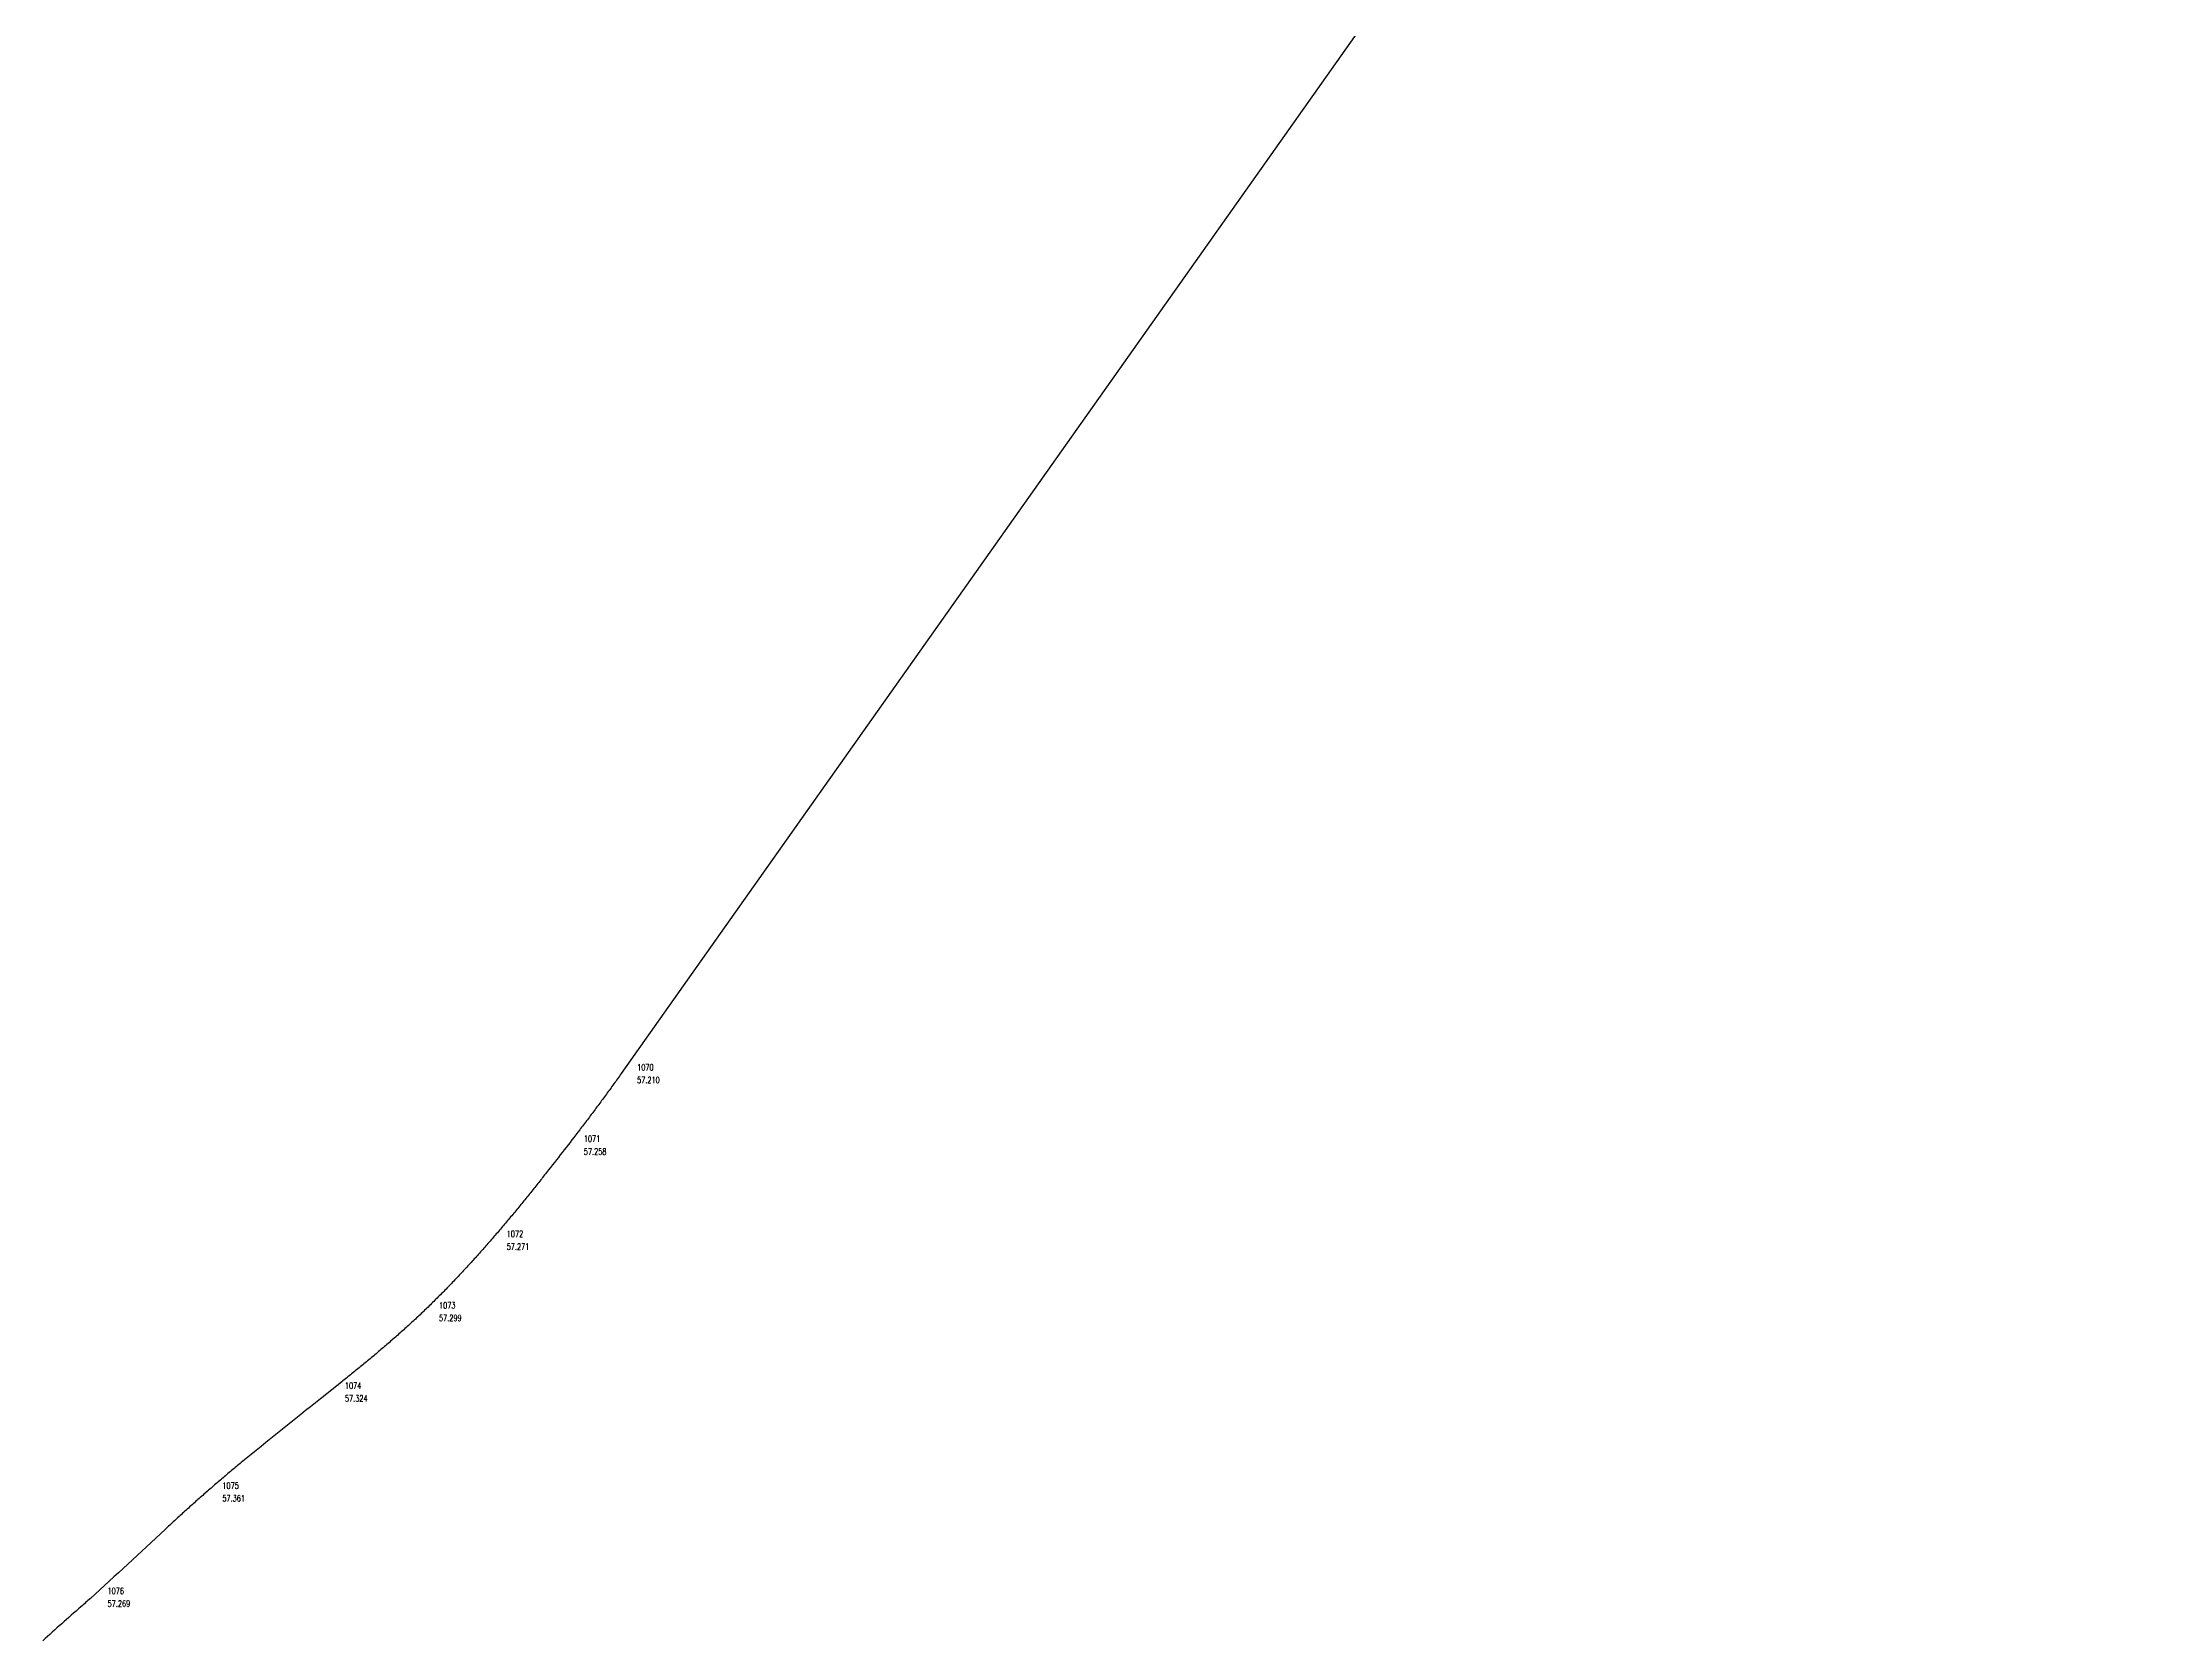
# Model space of a CAD drawing. Header units: millimetres. Extents: x 1351068 to 1351192, y 6240236 to 6240474.
# Drawn here: x 1351091.95 to 1351125.08, y 6240261.2 to 6240286.3 of the extents above; entities that cross this region are included whole.
import ezdxf
from ezdxf.enums import TextEntityAlignment as Align

# ---------------------------------------------------------------- set-up
doc = ezdxf.new("R2010")
doc.units = ezdxf.units.MM
for name, color, linetype, lineweight in [('0_Bordure', 7, 'Continuous', 30), ('CALQUE_PTTOPO_ALT', 7, 'Continuous', 0), ('CALQUE_PTTOPO_MAT', 7, 'Continuous', 0), ('PTTOPO', 7, 'Continuous', 0)]:
    doc.layers.add(name, color=color, linetype=linetype, lineweight=lineweight)
doc.styles.add('Style-STANDARD', font='STANDARD.shx')

# ---------------------------------------------------------------- blocks, each defined once
blk = doc.blocks.new('PTTOPO')
at = {"layer": 'PTTOPO'}
blk.add_point((0, 0), dxfattribs=at)
at = {"layer": 'CALQUE_PTTOPO_ALT', "style": 'Style-STANDARD', "width": 0.8}
blk.add_attdef('ALT', text='', height=0.1, dxfattribs=at).set_placement((0.25, -0.1), align=Align.MIDDLE_LEFT)
at = {"layer": 'CALQUE_PTTOPO_MAT', "style": 'Style-STANDARD', "width": 0.8}
blk.add_attdef('MAT', text='', height=0.1, dxfattribs=at).set_placement((0.25, 0.1), align=Align.MIDDLE_LEFT)

msp = doc.modelspace()

# ---------------------------------------------------------------- linework, layer by layer
at = {"layer": '0_Bordure', "elevation": 56.209, "flags": 128}
msp.add_lwpolyline([(1351125.083, 6240304.005), (1351101.07, 6240270.062, -0.001111), (1351101.012, 6240269.981, -0.001056), (1351100.954, 6240269.9, -0.001), (1351100.895, 6240269.819, -0.001834), (1351100.777, 6240269.657, -0.001612), (1351100.658, 6240269.497, -0.00139), (1351100.538, 6240269.337, -0.001168), (1351100.416, 6240269.178, -0.001683), (1351100.172, 6240268.861, -0.001908), (1351099.926, 6240268.545, -0.001194), (1351099.802, 6240268.389, -0.001354), (1351099.677, 6240268.232, -0.001514), (1351099.552, 6240268.077, -0.001674), (1351099.425, 6240267.922, -0.001834), (1351099.297, 6240267.768, -0.001993), (1351099.168, 6240267.615, -0.001056), (1351099.103, 6240267.539, -0.001096), (1351099.038, 6240267.464, -0.001138), (1351098.972, 6240267.388, -0.001189), (1351098.906, 6240267.313, -0.001239), (1351098.839, 6240267.238, -0.00129), (1351098.773, 6240267.164, -0.001342), (1351098.706, 6240267.089, -0.001393), (1351098.638, 6240267.016, -0.001444), (1351098.57, 6240266.942, -0.001496), (1351098.502, 6240266.869, -0.001548), (1351098.433, 6240266.796, -0.001599), (1351098.363, 6240266.724, -0.001652), (1351098.294, 6240266.653, -0.001704), (1351098.223, 6240266.581, -0.001756), (1351098.153, 6240266.511, -0.001808), (1351098.082, 6240266.441, -0.001861), (1351098.01, 6240266.371, -0.001913), (1351097.938, 6240266.302, -0.001873), (1351097.865, 6240266.233, -0.00179), (1351097.792, 6240266.165, -0.001707), (1351097.718, 6240266.098, -0.001623), (1351097.644, 6240266.031, -0.00154), (1351097.569, 6240265.964, -0.001457), (1351097.494, 6240265.898, -0.001373), (1351097.419, 6240265.832, -0.00129), (1351097.343, 6240265.767, -0.001206), (1351097.267, 6240265.702, -0.001123), (1351097.191, 6240265.637, -0.00104), (1351097.114, 6240265.573, -0.00183), (1351096.96, 6240265.446, -0.001498), (1351096.805, 6240265.319, -0.001166), (1351096.649, 6240265.193, -0.001357), (1351096.336, 6240264.943, 0.004476), (1351095.087, 6240263.942, 0.001658), (1351094.934, 6240263.814, 0.001903), (1351094.781, 6240263.685, 0.001043), (1351094.705, 6240263.62, 0.001104), (1351094.629, 6240263.555, 0.001166), (1351094.554, 6240263.49, 0.001181), (1351094.479, 6240263.424, 0.001092), (1351094.404, 6240263.358, 0.001002), (1351094.329, 6240263.291, 0.001735), (1351094.181, 6240263.158, 0.001375), (1351094.034, 6240263.023, 0.001015), (1351093.887, 6240262.887, -0.004801), (1351092.71, 6240261.802, -0.001299), (1351092.559, 6240261.668, 0.005351), (1351091.96, 6240261.135, 0.001866)], format="xyb", dxfattribs=at)

# ---------------------------------------------------------------- block references
at = {"layer": 'PTTOPO'}
for p, values in [((1351101.07, 6240270.062, 57.21), {'ALT': '57.210', 'MAT': '1070'}), ((1351100.231, 6240268.936, 57.258), {'ALT': '57.258', 'MAT': '1071'}), ((1351099.017, 6240267.44, 57.271), {'ALT': '57.271', 'MAT': '1072'}), ((1351097.951, 6240266.315, 57.299), {'ALT': '57.299', 'MAT': '1073'}), ((1351096.469, 6240265.049, 57.324), {'ALT': '57.324', 'MAT': '1074'}), ((1351094.539, 6240263.477, 57.361), {'ALT': '57.361', 'MAT': '1075'}), ((1351092.731, 6240261.82, 57.269), {'ALT': '57.269', 'MAT': '1076'})]:
    msp.add_blockref('PTTOPO', p, dxfattribs=at).add_auto_attribs(values)

doc.saveas('drawing.dxf')
